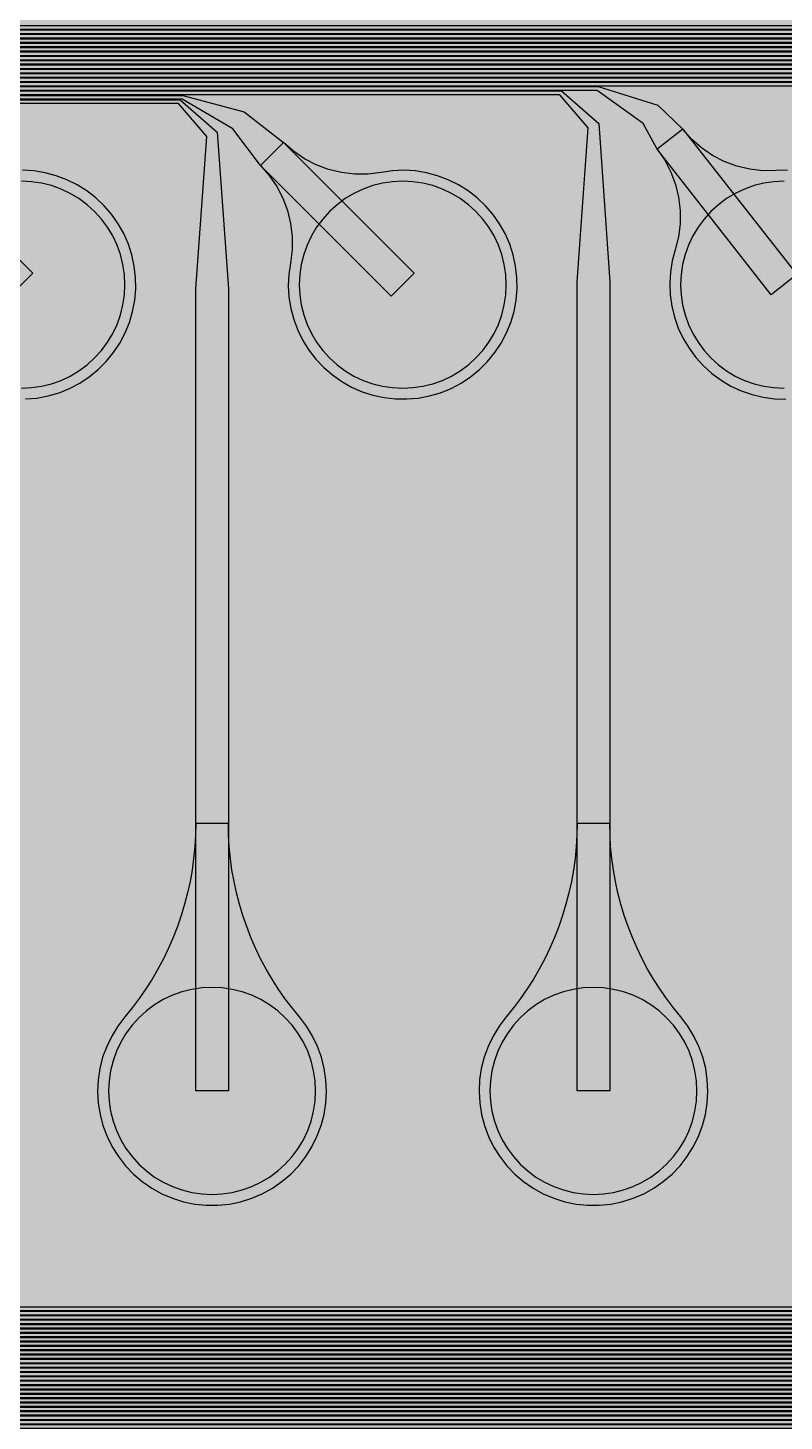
# Model space of a CAD drawing. Header units: metres. Extents: x -7231 to 10969, y -37556 to 1873.
# Drawn here: x -3313 to -2618, y -36084 to -34805 of the extents above; entities that cross this region are included whole.
import ezdxf

# ---------------------------------------------------------------- set-up
doc = ezdxf.new("R2010")
doc.units = ezdxf.units.M
for name, color, linetype in [('Metal1', 4, 'CONTINUOUS'), ('Metal2', 3, 'CONTINUOUS'), ('Polyimide', 7, 'CONTINUOUS'), ('Polyimide_Negative', 5, 'CONTINUOUS')]:
    doc.layers.add(name, color=color, linetype=linetype)

msp = doc.modelspace()

# ---------------------------------------------------------------- hatches: boundary and pattern name
at = {"layer": 'Polyimide'}
msp.add_hatch(color=7, dxfattribs=at).paths.add_polyline_path([(4065.7, -468), (4066.7, -502), (4068.5, -536), (4071.4, -570), (4075.5, -604), (4081, -638), (4088, -672), (4096.5, -706), (4106.6, -740), (4118.3, -774), (4131.6, -808), (4146.5, -842), (4162.9, -876), (4180.7, -910), (4199.8, -944), (4220.2, -978), (4241.7, -1012), (4264.2, -1046), (4287.5, -1080), (4311.5, -1114), (4336, -1148), (4360.9, -1182), (4385.9, -1216), (4410.9, -1250), (4435.7, -1284), (4460.2, -1318), (4484.2, -1352), (4507.5, -1385.9), (4530, -1419.9), (4551.5, -1453.9), (4571.9, -1487.9), (4591.1, -1521.9), (4608.9, -1555.9), (4625.3, -1589.9), (4640.1, -1623.9), (4653.4, -1657.9), (4665.1, -1691.9), (4675.2, -1725.9), (4683.7, -1759.9), (4690.7, -1793.9), (4696.2, -1827.9), (4700.3, -1861.9), (4703.2, -1895.9), (4705.1, -1929.9), (4706.1, -1963.9), (4706.4, -1997.9), (4706.5, -2031.9), (4706.5, -4793), (4710, -4838.4), (4720.2, -4882.7), (4737.1, -4925), (4760.1, -4964.2), (4788.9, -4999.5), (4822.6, -5030), (4860.5, -5055.1), (4901.8, -5074.2), (4901.8, -5074.2), (4970.7, -5105.2), (5034.7, -5145.3), (5092.8, -5193.5), (5143.8, -5249.2), (5186.9, -5311.2), (5221.2, -5378.4), (5246.2, -5449.7), (5261.4, -5523.7), (5266.5, -5599), (5261.4, -5674.3), (5246.2, -5748.3), (5221.2, -5819.6), (5186.9, -5886.8), (5143.8, -5948.8), (5092.8, -6004.5), (5034.7, -6052.7), (4970.7, -6092.8), (4901.8, -6123.8), (4860.5, -6142.9), (4822.6, -6168), (4788.9, -6198.5), (4760.1, -6233.8), (4737.1, -6273), (4720.2, -6315.3), (4710, -6359.6), (4706.5, -6405), (4706.5, -9221.5), (4710, -9266.9), (4720.2, -9311.2), (4737.1, -9353.5), (4760.1, -9392.7), (4788.9, -9428), (4822.6, -9458.5), (4860.5, -9483.6), (4901.8, -9502.7), (4970.7, -9533.7), (5034.7, -9573.8), (5092.8, -9622), (5143.8, -9677.7), (5186.9, -9739.7), (5221.2, -9806.9), (5246.2, -9878.2), (5261.4, -9952.2), (5266.5, -10027.5), (5261.4, -10102.8), (5246.2, -10176.8), (5221.2, -10248.1), (5186.9, -10315.3), (5143.8, -10377.3), (5092.8, -10433), (5034.7, -10481.2), (4970.7, -10521.3), (4901.8, -10552.3), (4860.5, -10571.4), (4822.6, -10596.5), (4788.9, -10627), (4760.1, -10662.3), (4737.1, -10701.5), (4720.2, -10743.8), (4710, -10788.1), (4706.5, -10833.5), (4706.5, -13650), (4710, -13695.4), (4720.2, -13739.7), (4737.1, -13782), (4760.1, -13821.2), (4788.9, -13856.5), (4822.6, -13887), (4860.5, -13912.1), (4901.8, -13931.2), (4970.7, -13962.2), (5034.7, -14002.2), (5092.8, -14050.5), (5143.8, -14106.2), (5186.9, -14168.2), (5221.2, -14235.4), (5246.2, -14306.7), (5261.4, -14380.7), (5266.5, -14456), (5261.4, -14531.3), (5246.2, -14605.3), (5221.2, -14676.5), (5186.9, -14743.8), (5143.8, -14805.8), (5092.8, -14861.5), (5034.7, -14909.7), (4970.7, -14949.8), (4901.8, -14980.8), (4860.5, -14999.9), (4822.6, -15025), (4788.9, -15055.5), (4760.1, -15090.8), (4737.1, -15130), (4720.2, -15172.3), (4710, -15216.6), (4706.5, -15262), (4706.5, -15456), (4720.9, -15750), (4764.1, -16041.3), (4835.7, -16326.8), (4934.9, -16604), (5060.7, -16870.2), (5212.1, -17122.7), (5387.5, -17359.2), (5585.2, -17577.3), (5803.3, -17775), (6039.8, -17950.4), (6292.3, -18101.8), (6558.4, -18227.6), (6835.6, -18326.8), (7121.2, -18398.3), (7412.4, -18441.5), (7706.5, -18456), (9969, -18456), (10047.4, -18459.8), (10125.1, -18471.4), (10201.2, -18490.4), (10275.2, -18516.9), (10346.1, -18550.5), (10413.5, -18590.8), (10476.5, -18637.6), (10534.7, -18690.3), (10587.4, -18748.5), (10634.2, -18811.5), (10674.5, -18878.9), (10708.1, -18949.8), (10734.6, -19023.8), (10753.6, -19099.9), (10765.2, -19177.6), (10769, -19256), (10769, -20895.8), (10730.2, -20951.4), (10694.6, -21009.1), (10662.2, -21068.6), (10633.2, -21129.9), (10607.6, -21192.7), (10585.5, -21256.7), (10566.9, -21322), (10552, -21388.1), (10540.8, -21455), (10533.4, -21522.3), (10529.6, -21590), (10529.6, -21657.8), (10533.4, -21725.5), (10540.8, -21792.9), (10552, -21859.7), (10566.9, -21925.9), (10585.5, -21991.1), (10607.6, -22055.2), (10633.2, -22117.9), (10662.2, -22179.2), (10694.6, -22238.7), (10730.2, -22296.4), (10769, -22352), (10769, -32454.2), (10728.7, -32510.5), (10691.7, -32568.9), (10658, -32629.3), (10627.8, -32691.6), (10601.2, -32755.4), (10578.2, -32820.7), (10558.9, -32887.1), (10543.4, -32954.5), (10531.8, -33022.7), (10524, -33091.4), (10520.1, -33160.5), (10520.1, -33229.7), (10524, -33298.8), (10531.8, -33367.5), (10543.4, -33435.7), (10558.9, -33503.1), (10578.2, -33569.5), (10601.2, -33634.8), (10627.8, -33698.6), (10658, -33760.8), (10691.7, -33821.3), (10728.7, -33879.7), (10769, -33936), (10769, -36556), (10765.2, -36634.4), (10753.6, -36712.1), (10734.6, -36788.2), (10708.1, -36862.1), (10674.5, -36933.1), (10634.2, -37000.5), (10587.4, -37063.5), (10534.7, -37121.7), (10476.5, -37174.4), (10413.5, -37221.2), (10346.1, -37261.5), (10275.2, -37295.1), (10201.2, -37321.6), (10125.1, -37340.6), (10047.4, -37352.1), (9969, -37356), (-6231, -37356), (-6309.4, -37352.1), (-6387.1, -37340.6), (-6463.2, -37321.6), (-6537.2, -37295.1), (-6608.1, -37261.5), (-6675.5, -37221.2), (-6738.5, -37174.4), (-6796.7, -37121.7), (-6849.4, -37063.5), (-6896.2, -37000.5), (-6936.5, -36933.1), (-6970.1, -36862.1), (-6996.6, -36788.2), (-7015.6, -36712.1), (-7027.2, -36634.4), (-7031, -36556), (-7031, -33936), (-6990.7, -33879.8), (-6953.7, -33821.3), (-6920, -33760.9), (-6889.8, -33698.6), (-6863.2, -33634.8), (-6840.2, -33569.5), (-6820.9, -33503.1), (-6805.4, -33435.7), (-6793.7, -33367.5), (-6785.9, -33298.8), (-6782, -33229.7), (-6782, -33160.5), (-6785.9, -33091.4), (-6793.7, -33022.7), (-6805.4, -32954.5), (-6820.9, -32887.1), (-6840.2, -32820.6), (-6863.2, -32755.4), (-6889.8, -32691.5), (-6920, -32629.3), (-6953.7, -32568.9), (-6990.7, -32510.4), (-7031, -32454.2), (-7031, -22364.8), (-6990.7, -22308.6), (-6953.7, -22250.1), (-6920, -22189.7), (-6889.8, -22127.5), (-6863.2, -22063.6), (-6840.2, -21998.4), (-6820.9, -21931.9), (-6805.4, -21864.5), (-6793.7, -21796.3), (-6785.9, -21727.6), (-6782, -21658.5), (-6782, -21589.3), (-6785.9, -21520.3), (-6793.7, -21451.5), (-6805.4, -21383.3), (-6820.9, -21315.9), (-6840.2, -21249.5), (-6863.2, -21184.2), (-6889.8, -21120.4), (-6920, -21058.1), (-6953.7, -20997.7), (-6990.7, -20939.3), (-7031, -20883), (-7031, -19256), (-7027.2, -19177.6), (-7015.6, -19099.9), (-6996.6, -19023.8), (-6970.1, -18949.8), (-6936.5, -18878.9), (-6896.2, -18811.5), (-6849.4, -18748.5), (-6796.7, -18690.3), (-6738.5, -18637.6), (-6675.5, -18590.8), (-6608.1, -18550.5), (-6537.2, -18516.9), (-6463.2, -18490.4), (-6387.1, -18471.4), (-6309.4, -18459.8), (-6231, -18456), (-3968.5, -18456), (-3674.4, -18441.5), (-3383.2, -18398.3), (-3097.6, -18326.8), (-2820.4, -18227.6), (-2554.3, -18101.8), (-2301.8, -17950.4), (-2065.3, -17775), (-1847.2, -17577.3), (-1649.5, -17359.2), (-1474.1, -17122.7), (-1322.7, -16870.2), (-1196.9, -16604), (-1097.7, -16326.8), (-1026.1, -16041.3), (-982.9, -15750), (-968.5, -15456), (-968.5, -15262), (-972, -15216.6), (-982.2, -15172.3), (-999.1, -15130), (-1022.1, -15090.8), (-1050.9, -15055.5), (-1084.6, -15025), (-1122.5, -14999.9), (-1163.8, -14980.8), (-1232.7, -14949.8), (-1296.7, -14909.7), (-1354.8, -14861.5), (-1405.8, -14805.8), (-1448.9, -14743.8), (-1483.2, -14676.5), (-1508.2, -14605.3), (-1523.4, -14531.3), (-1528.5, -14456), (-1523.4, -14380.7), (-1508.2, -14306.7), (-1483.2, -14235.4), (-1448.9, -14168.2), (-1405.8, -14106.2), (-1354.8, -14050.5), (-1296.7, -14002.2), (-1232.7, -13962.2), (-1163.8, -13931.2), (-1122.5, -13912.1), (-1084.6, -13887), (-1050.9, -13856.5), (-1022.1, -13821.2), (-999.1, -13782), (-982.2, -13739.7), (-972, -13695.4), (-968.5, -13650), (-968.5, -12309.6), (-972, -12264.3), (-982.2, -12219.9), (-999.1, -12177.7), (-1022.1, -12138.5), (-1050.9, -12103.2), (-1084.6, -12072.6), (-1122.5, -12047.5), (-1163.8, -12028.5), (-1232.7, -11997.4), (-1296.7, -11957.4), (-1354.8, -11909.1), (-1405.8, -11853.5), (-1448.9, -11791.5), (-1483.2, -11724.2), (-1508.2, -11653), (-1523.4, -11579), (-1528.5, -11503.7), (-1523.4, -11428.3), (-1508.2, -11354.4), (-1483.2, -11283.1), (-1448.9, -11215.9), (-1405.8, -11153.8), (-1354.8, -11098.2), (-1296.7, -11049.9), (-1232.7, -11009.9), (-1163.8, -10978.8), (-1122.5, -10959.8), (-1084.6, -10934.7), (-1050.9, -10904.1), (-1022.1, -10868.9), (-999.1, -10829.6), (-982.2, -10787.4), (-972, -10743), (-968.5, -10697.7), (-968.5, -9357.3), (-972, -9311.9), (-982.2, -9267.6), (-999.1, -9225.4), (-1022.1, -9186.1), (-1050.9, -9150.8), (-1084.6, -9120.3), (-1122.5, -9095.2), (-1163.8, -9076.2), (-1163.8, -9076.2), (-1232.7, -9045.1), (-1296.7, -9005.1), (-1354.8, -8956.8), (-1405.8, -8901.1), (-1448.9, -8839.1), (-1483.2, -8771.9), (-1508.2, -8700.6), (-1523.4, -8626.7), (-1528.5, -8551.3), (-1523.4, -8476), (-1508.2, -8402), (-1483.2, -8330.8), (-1448.9, -8263.5), (-1405.8, -8201.5), (-1354.8, -8145.9), (-1296.7, -8097.6), (-1232.7, -8057.6), (-1163.8, -8026.5), (-1163.8, -8026.5), (-1122.5, -8007.4), (-1084.6, -7982.4), (-1050.9, -7951.8), (-1022.1, -7916.5), (-999.1, -7877.3), (-982.2, -7835), (-972, -7790.7), (-968.5, -7745.4), (-968.5, -6405), (-972, -6359.6), (-982.2, -6315.3), (-999.1, -6273), (-1022.1, -6233.8), (-1050.9, -6198.5), (-1084.6, -6168), (-1122.5, -6142.9), (-1163.8, -6123.8), (-1163.8, -6123.8), (-1232.7, -6092.8), (-1296.7, -6052.7), (-1354.8, -6004.5), (-1405.8, -5948.8), (-1448.9, -5886.8), (-1483.2, -5819.6), (-1508.2, -5748.3), (-1523.4, -5674.3), (-1528.5, -5599), (-1523.4, -5523.7), (-1508.2, -5449.7), (-1483.2, -5378.4), (-1448.9, -5311.2), (-1405.8, -5249.2), (-1354.8, -5193.5), (-1296.7, -5145.3), (-1232.7, -5105.2), (-1163.8, -5074.2), (-1163.8, -5074.2), (-1122.5, -5055.1), (-1084.6, -5030), (-1050.9, -4999.5), (-1022.1, -4964.2), (-999.1, -4925), (-982.2, -4882.7), (-972, -4838.4), (-968.5, -4793), (-968.5, -2031.9), (-968.4, -1997.9), (-968.1, -1963.9), (-967.1, -1929.9), (-965.2, -1895.9), (-962.2, -1861.9), (-958, -1827.9), (-952.4, -1793.9), (-945.3, -1759.9), (-936.6, -1725.9), (-926.4, -1691.9), (-914.4, -1657.9), (-900.9, -1623.9), (-885.7, -1589.9), (-869.1, -1555.9), (-850.9, -1521.9), (-831.4, -1487.9), (-810.6, -1453.9), (-788.7, -1419.9), (-765.8, -1385.9), (-742.1, -1352), (-717.6, -1318), (-692.7, -1284), (-667.4, -1250), (-641.9, -1216), (-616.4, -1182), (-591.1, -1148), (-566.1, -1114), (-541.7, -1080), (-517.9, -1046), (-495, -1012), (-473.1, -978), (-452.4, -944), (-432.8, -910), (-414.7, -876), (-398, -842), (-382.9, -808), (-369.3, -774), (-357.4, -740), (-347.1, -706), (-338.4, -672), (-331.3, -638), (-325.7, -604), (-321.5, -570), (-318.6, -536), (-316.7, -502), (-315.7, -468), (-315.3, -434), (-315.2, -400), (-315.2, 401), (-315.2, 451), (-315.2, 1644), (-270.2, 1644), (-270, 1637.1), (-269.4, 1630.3), (-268.2, 1623.5), (-266.7, 1616.8), (-264.7, 1610.2), (-262.3, 1603.8), (-259.4, 1597.6), (-256.2, 1591.5), (-252.6, 1585.7), (-248.6, 1580.1), (-244.2, 1574.8), (-239.5, 1569.8), (-234.5, 1565.1), (-229.2, 1560.7), (-223.6, 1556.7), (-217.8, 1553.1), (-211.7, 1549.8), (-205.4, 1547), (-199, 1544.6), (-192.4, 1542.6), (-185.7, 1541), (-179, 1539.9), (-172.1, 1539.2), (-165.2, 1539), (-158.4, 1539.2), (-151.5, 1539.9), (-144.8, 1541), (-138.1, 1542.6), (-131.5, 1544.6), (-125.1, 1547), (-118.8, 1549.8), (-112.8, 1553.1), (-106.9, 1556.7), (-101.3, 1560.7), (-96, 1565.1), (-91, 1569.8), (-86.3, 1574.8), (-81.9, 1580.1), (-77.9, 1585.7), (-74.3, 1591.5), (-71.1, 1597.6), (-68.2, 1603.8), (-65.8, 1610.2), (-63.8, 1616.8), (-62.3, 1623.5), (-61.1, 1630.3), (-60.5, 1637.1), (-60.2, 1644), (1853, 1644), (1853, 1573), (3815.2, 1573), (3815.5, 1579.5), (3816.1, 1586.1), (3817.2, 1592.5), (3818.7, 1598.9), (3820.6, 1605.1), (3822.9, 1611.3), (3825.6, 1617.2), (3828.6, 1623), (3832.1, 1628.6), (3835.9, 1633.9), (3840.1, 1638.9), (3844.5, 1643.7), (3849.3, 1648.2), (3854.4, 1652.3), (3859.7, 1656.1), (3865.2, 1659.6), (3871, 1662.7), (3877, 1665.4), (3883.1, 1667.7), (3889.4, 1669.6), (3895.7, 1671.1), (3902.2, 1672.1), (3908.7, 1672.8), (3915.2, 1673), (3921.8, 1672.8), (3928.3, 1672.1), (3934.8, 1671.1), (3941.1, 1669.6), (3947.4, 1667.7), (3953.5, 1665.4), (3959.5, 1662.7), (3965.2, 1659.6), (3970.8, 1656.1), (3976.1, 1652.3), (3981.2, 1648.2), (3986, 1643.7), (3990.4, 1638.9), (3994.6, 1633.9), (3998.4, 1628.6), (4001.9, 1623), (4004.9, 1617.2), (4007.6, 1611.3), (4009.9, 1605.1), (4011.8, 1598.9), (4013.3, 1592.5), (4014.4, 1586.1), (4015, 1579.5), (4015.2, 1573), (4065.2, 1573), (4065.2, 451), (4065.2, 401), (4065.2, -400), (4065.3, -434), (4065.7, -468)])

# ---------------------------------------------------------------- linework, layer by layer
at = {"layer": 'Metal1'}
for points in [[(1728.7, -19211.9), (1728.7, -36063.7), (1697.7, -36094.7), (-5826.2, -36094.7), (-5857.2, -36063.7), (-5857.2, -34838.3), (-5826.2, -34807.2), (-372.8, -34807.2), (-338.9, -34837.1), (-328.5, -34993.5), (-328.5, -35781), (-358.5, -35781), (-358.5, -34993.5), (-348.1, -34840.9), (-374.2, -34810.8), (-5824.8, -34810.8), (-5853.7, -34839.7), (-5853.7, -36062.3), (-5824.8, -36091.2), (1696.3, -36091.2), (1725.2, -36062.3), (1725.2, -19211.9)], [(1720.7, -19211.9), (1720.7, -36055.7), (1689.7, -36086.7), (-5818.2, -36086.7), (-5849.2, -36055.7), (-5849.2, -34846.3), (-5818.2, -34815.2), (-722.8, -34815.2), (-688.9, -34845.1), (-678.5, -34999.9), (-678.5, -35781), (-708.5, -35781), (-708.5, -34999.9), (-698.1, -34848.9), (-724.2, -34818.8), (-5816.8, -34818.8), (-5845.7, -34847.7), (-5845.7, -36054.3), (-5816.8, -36083.2), (1688.3, -36083.2), (1717.2, -36054.3), (1717.2, -19211.9)], [(1712.7, -19211.9), (1712.7, -36047.7), (1681.7, -36078.7), (-5810.2, -36078.7), (-5841.2, -36047.7), (-5841.2, -34854.3), (-5810.2, -34823.2), (-1072.8, -34823.2), (-1038.8, -34853.1), (-1028.5, -35006.3), (-1028.5, -35781), (-1058.5, -35781), (-1058.5, -35006.3), (-1048.2, -34856.9), (-1074.2, -34826.8), (-5808.8, -34826.8), (-5837.7, -34855.7), (-5837.7, -36046.3), (-5808.8, -36075.2), (1680.3, -36075.2), (1709.2, -36046.3), (1709.2, -19211.9)], [(1704.7, -19211.9), (1704.7, -36039.7), (1673.7, -36070.7), (-5802.2, -36070.7), (-5833.2, -36039.7), (-5833.2, -34862.3), (-5802.2, -34831.2), (-1422.8, -34831.2), (-1388.8, -34861.1), (-1378.5, -35012.7), (-1378.5, -35781), (-1408.5, -35781), (-1408.5, -35012.7), (-1398.2, -34864.9), (-1424.2, -34834.8), (-5800.8, -34834.8), (-5829.7, -34863.7), (-5829.7, -36038.3), (-5800.8, -36067.2), (1672.3, -36067.2), (1701.2, -36038.3), (1701.2, -19211.9)], [(1696.7, -19211.9), (1696.7, -36031.7), (1665.7, -36062.7), (-5794.2, -36062.7), (-5825.2, -36031.7), (-5825.2, -34870.3), (-5794.2, -34839.2), (-1772.8, -34839.2), (-1738.8, -34869.1), (-1728.5, -35019.1), (-1728.5, -35781), (-1758.5, -35781), (-1758.5, -35019.1), (-1748.2, -34872.9), (-1774.2, -34842.8), (-5792.8, -34842.8), (-5821.7, -34871.7), (-5821.7, -36030.3), (-5792.8, -36059.2), (1664.3, -36059.2), (1693.2, -36030.3), (1693.2, -19211.9)], [(1688.7, -19211.9), (1688.7, -36023.7), (1657.7, -36054.7), (-5786.2, -36054.7), (-5817.2, -36023.7), (-5817.2, -34878.3), (-5786.2, -34847.2), (-2122.8, -34847.2), (-2088.8, -34877), (-2078.5, -35025.5), (-2078.5, -35781), (-2108.5, -35781), (-2108.5, -35025.5), (-2098.2, -34881), (-2124.2, -34850.8), (-5784.8, -34850.8), (-5813.7, -34879.7), (-5813.7, -36022.3), (-5784.8, -36051.2), (1656.3, -36051.2), (1685.2, -36022.3), (1685.2, -19211.9)], [(1680.7, -19211.9), (1680.7, -36015.7), (1649.7, -36046.7), (-5778.2, -36046.7), (-5809.2, -36015.7), (-5809.2, -34886.3), (-5778.2, -34855.2), (-2472.8, -34855.2), (-2438.7, -34885), (-2428.5, -35031.9), (-2428.5, -35781), (-2458.5, -35781), (-2458.5, -35031.9), (-2448.3, -34889), (-2474.2, -34858.8), (-5776.8, -34858.8), (-5805.7, -34887.7), (-5805.7, -36014.3), (-5776.8, -36043.2), (1648.3, -36043.2), (1677.2, -36014.3), (1677.2, -19211.9)], [(1672.7, -19211.9), (1672.7, -36007.7), (1641.7, -36038.7), (-5770.2, -36038.7), (-5801.2, -36007.7), (-5801.2, -34894.3), (-5770.2, -34863.2), (-2822.8, -34863.2), (-2788.7, -34893), (-2778.5, -35038.3), (-2778.5, -35781), (-2808.5, -35781), (-2808.5, -35038.3), (-2798.3, -34897), (-2824.2, -34866.8), (-5768.8, -34866.8), (-5797.7, -34895.7), (-5797.7, -36006.3), (-5768.8, -36035.2), (1640.3, -36035.2), (1669.2, -36006.3), (1669.2, -19211.9)], [(1664.7, -19211.9), (1664.7, -35999.7), (1633.7, -36030.7), (-5762.2, -36030.7), (-5793.2, -35999.7), (-5793.2, -34902.3), (-5762.2, -34871.2), (-3172.8, -34871.2), (-3138.7, -34901), (-3128.5, -35044.7), (-3128.5, -35781), (-3158.5, -35781), (-3158.5, -35044.7), (-3148.3, -34905), (-3174.2, -34874.8), (-5760.8, -34874.8), (-5789.7, -34903.7), (-5789.7, -35998.3), (-5760.8, -36027.2), (1632.3, -36027.2), (1661.2, -35998.3), (1661.2, -19211.9)], [(1656.7, -19211.9), (1656.7, -35991.7), (1625.7, -36022.7), (-5754.2, -36022.7), (-5785.2, -35991.7), (-5785.2, -34910.3), (-5754.2, -34879.2), (-3522.8, -34879.2), (-3488.7, -34909), (-3478.5, -35051.1), (-3478.5, -35781), (-3508.5, -35781), (-3508.5, -35051.1), (-3498.3, -34913), (-3524.2, -34882.8), (-5752.8, -34882.8), (-5781.7, -34911.7), (-5781.7, -35990.3), (-5752.8, -36019.2), (1624.3, -36019.2), (1653.2, -35990.3), (1653.2, -19211.9)], [(1648.7, -19211.9), (1648.7, -35983.7), (1617.7, -36014.7), (-5746.2, -36014.7), (-5777.2, -35983.7), (-5777.2, -34918.3), (-5746.2, -34887.2), (-3872.8, -34887.2), (-3838.6, -34917), (-3828.5, -35057.5), (-3828.5, -35781), (-3858.5, -35781), (-3858.5, -35057.5), (-3848.4, -34921), (-3874.2, -34890.8), (-5744.8, -34890.8), (-5773.7, -34919.7), (-5773.7, -35982.3), (-5744.8, -36011.2), (1616.3, -36011.2), (1645.2, -35982.3), (1645.2, -19211.9)], [(1640.7, -19211.9), (1640.7, -35975.7), (1609.7, -36006.7), (-5738.2, -36006.7), (-5769.2, -35975.7), (-5769.2, -34926.3), (-5738.2, -34895.2), (-4222.8, -34895.2), (-4188.6, -34925), (-4178.5, -35063.9), (-4178.5, -35781), (-4208.5, -35781), (-4208.5, -35063.9), (-4198.4, -34929), (-4224.2, -34898.8), (-5736.8, -34898.8), (-5765.7, -34927.7), (-5765.7, -35974.3), (-5736.8, -36003.2), (1608.3, -36003.2), (1637.2, -35974.3), (1637.2, -19211.9)], [(1632.7, -19211.9), (1632.7, -35967.7), (1601.7, -35998.7), (-5730.2, -35998.7), (-5761.2, -35967.7), (-5761.2, -34934.3), (-5730.2, -34903.2), (-4572.8, -34903.2), (-4538.6, -34933), (-4528.5, -35070.3), (-4528.5, -35781), (-4558.5, -35781), (-4558.5, -35070.3), (-4548.4, -34937), (-4574.2, -34906.8), (-5728.8, -34906.8), (-5757.7, -34935.7), (-5757.7, -35966.3), (-5728.8, -35995.2), (1600.3, -35995.2), (1629.2, -35966.3), (1629.2, -19211.9)], [(1624.7, -19211.9), (1624.7, -35959.7), (1593.7, -35990.7), (-5722.2, -35990.7), (-5753.2, -35959.7), (-5753.2, -34942.3), (-5722.2, -34911.2), (-4922.8, -34911.2), (-4888.6, -34941), (-4878.5, -35076.7), (-4878.5, -35781), (-4908.5, -35781), (-4908.5, -35076.7), (-4898.4, -34945), (-4924.2, -34914.8), (-5720.8, -34914.8), (-5749.7, -34943.7), (-5749.7, -35958.3), (-5720.8, -35987.2), (1592.3, -35987.2), (1621.2, -35958.3), (1621.2, -19211.9)], [(1616.7, -19211.9), (1616.7, -35951.7), (1585.7, -35982.7), (-5714.2, -35982.7), (-5745.2, -35951.7), (-5745.2, -34950.3), (-5714.2, -34919.2), (-5272.8, -34919.2), (-5238.5, -34948.9), (-5228.5, -35083.1), (-5228.5, -35781), (-5258.5, -35781), (-5258.5, -35083.1), (-5248.5, -34953.1), (-5274.2, -34922.8), (-5712.8, -34922.8), (-5741.7, -34951.7), (-5741.7, -35950.3), (-5712.8, -35979.2), (1584.3, -35979.2), (1613.2, -35950.3), (1613.2, -19211.9)]]:
    msp.add_lwpolyline(points, dxfattribs=at)
for points in [[(-3158.5, -35535.4), (-3158.7, -35546.2), (-3159.3, -35556.9), (-3160.4, -35567.6), (-3161.8, -35578.2), (-3163.7, -35588.8), (-3166, -35599.3), (-3168.7, -35609.6), (-3171.8, -35619.9), (-3175.3, -35630.1), (-3179.2, -35640.1), (-3183.5, -35649.9), (-3188.1, -35659.6), (-3193.2, -35669.1), (-3198.6, -35678.4), (-3204.3, -35687.4), (-3210.4, -35696.2), (-3216.9, -35704.8), (-3223.6, -35713.1), (-3230.1, -35721.6), (-3235.6, -35730.6), (-3240.2, -35740.2), (-3243.9, -35750.1), (-3246.5, -35760.4), (-3248, -35770.9), (-3248.5, -35781.5), (-3247.9, -35792.1), (-3246.3, -35802.6), (-3243.6, -35812.8), (-3239.8, -35822.7), (-3235.1, -35832.2), (-3229.5, -35841.2), (-3223, -35849.6), (-3215.7, -35857.3), (-3207.6, -35864.2), (-3198.9, -35870.2), (-3189.6, -35875.3), (-3179.9, -35879.5), (-3169.7, -35882.7), (-3159.4, -35884.8), (-3148.8, -35885.9), (-3138.2, -35885.9), (-3127.6, -35884.8), (-3117.3, -35882.7), (-3107.1, -35879.5), (-3097.4, -35875.3), (-3088.1, -35870.2), (-3079.4, -35864.2), (-3071.3, -35857.3), (-3064, -35849.6), (-3057.5, -35841.2), (-3051.9, -35832.2), (-3047.2, -35822.7), (-3043.4, -35812.8), (-3040.7, -35802.6), (-3039.1, -35792.1), (-3038.5, -35781.5), (-3039, -35770.9), (-3040.5, -35760.4), (-3043.1, -35750.1), (-3046.8, -35740.2), (-3051.4, -35730.6), (-3056.9, -35721.6), (-3063.4, -35713.1), (-3070.1, -35704.8), (-3076.6, -35696.2), (-3082.7, -35687.4), (-3088.4, -35678.4), (-3093.8, -35669.1), (-3098.9, -35659.6), (-3103.5, -35649.9), (-3107.8, -35640.1), (-3111.7, -35630.1), (-3115.2, -35619.9), (-3118.3, -35609.6), (-3121, -35599.3), (-3123.3, -35588.8), (-3125.2, -35578.2), (-3126.6, -35567.6), (-3127.7, -35556.9), (-3128.3, -35546.2), (-3128.5, -35535.4), (-3158.5, -35535.4)], [(-2808.5, -35535.4), (-2808.7, -35546.2), (-2809.3, -35556.9), (-2810.4, -35567.6), (-2811.8, -35578.2), (-2813.7, -35588.8), (-2816, -35599.3), (-2818.7, -35609.6), (-2821.8, -35619.9), (-2825.3, -35630.1), (-2829.2, -35640.1), (-2833.5, -35649.9), (-2838.1, -35659.6), (-2843.2, -35669.1), (-2848.6, -35678.4), (-2854.3, -35687.4), (-2860.4, -35696.2), (-2866.9, -35704.8), (-2873.6, -35713.1), (-2880.1, -35721.6), (-2885.6, -35730.6), (-2890.2, -35740.2), (-2893.9, -35750.1), (-2896.5, -35760.4), (-2898, -35770.9), (-2898.5, -35781.5), (-2897.9, -35792.1), (-2896.3, -35802.6), (-2893.6, -35812.8), (-2889.8, -35822.7), (-2885.1, -35832.2), (-2879.5, -35841.2), (-2873, -35849.6), (-2865.7, -35857.3), (-2857.6, -35864.2), (-2848.9, -35870.2), (-2839.6, -35875.3), (-2829.9, -35879.5), (-2819.7, -35882.7), (-2809.4, -35884.8), (-2798.8, -35885.9), (-2788.2, -35885.9), (-2777.6, -35884.8), (-2767.3, -35882.7), (-2757.1, -35879.5), (-2747.4, -35875.3), (-2738.1, -35870.2), (-2729.4, -35864.2), (-2721.3, -35857.3), (-2714, -35849.6), (-2707.5, -35841.2), (-2701.9, -35832.2), (-2697.2, -35822.7), (-2693.4, -35812.8), (-2690.7, -35802.6), (-2689.1, -35792.1), (-2688.5, -35781.5), (-2689, -35770.9), (-2690.5, -35760.4), (-2693.1, -35750.1), (-2696.8, -35740.2), (-2701.4, -35730.6), (-2706.9, -35721.6), (-2713.4, -35713.1), (-2720.1, -35704.8), (-2726.6, -35696.2), (-2732.7, -35687.4), (-2738.4, -35678.4), (-2743.8, -35669.1), (-2748.9, -35659.6), (-2753.5, -35649.9), (-2757.8, -35640.1), (-2761.7, -35630.1), (-2765.2, -35619.9), (-2768.3, -35609.6), (-2771, -35599.3), (-2773.3, -35588.8), (-2775.2, -35578.2), (-2776.6, -35567.6), (-2777.7, -35556.9), (-2778.3, -35546.2), (-2778.5, -35535.4), (-2808.5, -35535.4)]]:
    msp.add_lwpolyline(points, close=True, dxfattribs=at)
at = {"layer": 'Metal2'}
for points in [[(1732.7, -19211.9), (1732.7, -36067.7), (1701.7, -36098.7), (-5830.2, -36098.7), (-5861.2, -36067.7), (-5861.2, -34834.3), (-5830.2, -34803.2), (-339.3, -34803.2), (-289.1, -34825.4), (-242.8, -34887.7), (-155.6, -35033.3), (-181.4, -35048.7), (-268.5, -34903.1), (-299.5, -34836.1), (-340.2, -34806.8), (-5828.8, -34806.8), (-5857.7, -34835.7), (-5857.7, -36066.3), (-5828.8, -36095.2), (1700.3, -36095.2), (1729.2, -36066.3), (1729.2, -19211.9)], [(1724.7, -19211.9), (1724.7, -36059.7), (1693.7, -36090.7), (-5822.2, -36090.7), (-5853.2, -36059.7), (-5853.2, -34842.3), (-5822.2, -34811.2), (-689.3, -34811.2), (-638.6, -34832.9), (-595.1, -34888.8), (-505.7, -35033.1), (-531.3, -35048.9), (-620.6, -34904.6), (-649.3, -34844.1), (-690.2, -34814.8), (-5820.8, -34814.8), (-5849.7, -34843.7), (-5849.7, -36058.3), (-5820.8, -36087.2), (1692.3, -36087.2), (1721.2, -36058.3), (1721.2, -19211.9)], [(1716.7, -19211.9), (1716.7, -36051.7), (1685.7, -36082.7), (-5814.2, -36082.7), (-5845.2, -36051.7), (-5845.2, -34850.3), (-5814.2, -34819.2), (-1039.3, -34819.2), (-988, -34840.3), (-947.5, -34890.1), (-855.9, -35032.9), (-881.1, -35049.1), (-972.8, -34906.3), (-999, -34852.2), (-1040.2, -34822.8), (-5812.8, -34822.8), (-5841.7, -34851.7), (-5841.7, -36050.3), (-5812.8, -36079.2), (1684.3, -36079.2), (1713.2, -36050.3), (1713.2, -19211.9)], [(1708.7, -19211.9), (1708.7, -36043.7), (1677.7, -36074.7), (-5806.2, -36074.7), (-5837.2, -36043.7), (-5837.2, -34858.3), (-5806.2, -34827.2), (-1389.3, -34827.2), (-1337.4, -34847.7), (-1300.1, -34891.4), (-1206, -35032.7), (-1231, -35049.3), (-1325.1, -34908.1), (-1348.8, -34860.3), (-1390.2, -34830.8), (-5804.8, -34830.8), (-5833.7, -34859.7), (-5833.7, -36042.3), (-5804.8, -36071.2), (1676.3, -36071.2), (1705.2, -36042.3), (1705.2, -19211.9)], [(1700.7, -19211.9), (1700.7, -36035.7), (1669.7, -36066.7), (-5798.2, -36066.7), (-5829.2, -36035.7), (-5829.2, -34866.3), (-5798.2, -34835.2), (-1739.3, -34835.2), (-1686.7, -34855), (-1652.8, -34892.9), (-1556.2, -35032.5), (-1580.8, -35049.5), (-1677.4, -34910), (-1698.6, -34868.4), (-1740.1, -34838.7), (-5796.8, -34838.7), (-5825.7, -34867.7), (-5825.7, -36034.3), (-5796.8, -36063.2), (1668.3, -36063.2), (1697.2, -36034.3), (1697.2, -19211.9)], [(1692.7, -19211.9), (1692.7, -36027.7), (1661.7, -36058.7), (-5790.2, -36058.7), (-5821.2, -36027.7), (-5821.2, -34874.3), (-5790.2, -34843.2), (-2089.3, -34843.2), (-2036, -34862.2), (-2005.5, -34894.5), (-1906.3, -35032.2), (-1930.7, -35049.8), (-2029.9, -34912.1), (-2048.3, -34876.5), (-2090.1, -34846.8), (-5788.8, -34846.8), (-5817.7, -34875.7), (-5817.7, -36026.3), (-5788.8, -36055.2), (1660.3, -36055.2), (1689.2, -36026.3), (1689.2, -19211.9)], [(1684.7, -19211.9), (1684.7, -36019.7), (1653.7, -36050.7), (-5782.2, -36050.7), (-5813.2, -36019.7), (-5813.2, -34882.3), (-5782.2, -34851.2), (-2439.3, -34851.2), (-2385.3, -34869.3), (-2358.4, -34896.3), (-2256.5, -35032), (-2280.5, -35050), (-2382.4, -34914.3), (-2398.1, -34884.7), (-2440.1, -34854.8), (-5780.8, -34854.8), (-5809.7, -34883.7), (-5809.7, -36018.3), (-5780.8, -36047.2), (1652.3, -36047.2), (1681.2, -36018.3), (1681.2, -19211.9)], [(1676.7, -19211.9), (1676.7, -36011.7), (1645.7, -36042.7), (-5774.2, -36042.7), (-5805.2, -36011.7), (-5805.2, -34890.3), (-5774.2, -34859.2), (-2789.3, -34859.2), (-2734.5, -34876.3), (-2711.4, -34898.2), (-2606.7, -35031.7), (-2630.3, -35050.3), (-2735.1, -34916.7), (-2747.9, -34892.9), (-2790.1, -34862.8), (-5772.8, -34862.8), (-5801.7, -34891.7), (-5801.7, -36010.3), (-5772.8, -36039.2), (1644.3, -36039.2), (1673.2, -36010.3), (1673.2, -19211.9)], [(1668.7, -19211.9), (1668.7, -36003.7), (1637.7, -36034.7), (-5766.2, -36034.7), (-5797.2, -36003.7), (-5797.2, -34898.3), (-5766.2, -34867.2), (-3170.2, -34867.2), (-3114.1, -34882.4), (-3077.9, -34910.4), (-2957.9, -35030.4), (-2979.1, -35051.6), (-3099.1, -34931.6), (-3124.5, -34898), (-3170.8, -34870.8), (-5764.8, -34870.8), (-5793.7, -34899.7), (-5793.7, -36002.3), (-5764.8, -36031.2), (1636.3, -36031.2), (1665.2, -36002.3), (1665.2, -19211.9)], [(1660.7, -19211.9), (1660.7, -35995.7), (1629.7, -36026.7), (-5758.2, -36026.7), (-5789.2, -35995.7), (-5789.2, -34906.3), (-5758.2, -34875.2), (-3512.2, -34875.2), (-3455.5, -34889.6), (-3427.9, -34910.4), (-3307.9, -35030.4), (-3329.1, -35051.6), (-3449.1, -34931.6), (-3467, -34906.8), (-3512.8, -34878.8), (-5756.8, -34878.8), (-5785.7, -34907.7), (-5785.7, -35994.3), (-5756.8, -36023.2), (1628.3, -36023.2), (1657.2, -35994.3), (1657.2, -19211.9)], [(1652.7, -19211.9), (1652.7, -35987.7), (1621.7, -36018.7), (-5750.2, -36018.7), (-5781.2, -35987.7), (-5781.2, -34914.3), (-5750.2, -34883.2), (-3854.2, -34883.2), (-3796.8, -34896.6), (-3777.9, -34910.4), (-3657.9, -35030.4), (-3679.1, -35051.6), (-3799.1, -34931.6), (-3809.7, -34915.9), (-3854.8, -34886.8), (-5748.8, -34886.8), (-5777.7, -34915.7), (-5777.7, -35986.3), (-5748.8, -36015.2), (1620.3, -36015.2), (1649.2, -35986.3), (1649.2, -19211.9)], [(1644.7, -19211.9), (1644.7, -35979.7), (1613.7, -36010.7), (-5742.2, -36010.7), (-5773.2, -35979.7), (-5773.2, -34922.3), (-5742.2, -34891.2), (-4196.2, -34891.2), (-4137.9, -34903.2), (-4127.9, -34910.4), (-4007.9, -35030.4), (-4029.1, -35051.6), (-4149.1, -34931.6), (-4152.7, -34925.3), (-4196.8, -34894.8), (-5740.8, -34894.8), (-5769.7, -34923.7), (-5769.7, -35978.3), (-5740.8, -36007.2), (1612.3, -36007.2), (1641.2, -35978.3), (1641.2, -19211.9)], [(1636.7, -19211.9), (1636.7, -35971.7), (1605.7, -36002.7), (-5734.2, -36002.7), (-5765.2, -35971.7), (-5765.2, -34930.3), (-5734.2, -34899.2), (-4538.2, -34899.2), (-4478.8, -34909.5), (-4357.9, -35030.4), (-4379.1, -35051.6), (-4495.8, -34934.9), (-4538.8, -34902.7), (-5732.8, -34902.7), (-5761.7, -34931.7), (-5761.7, -35970.3), (-5732.8, -35999.2), (1604.3, -35999.2), (1633.2, -35970.3), (1633.2, -19211.9)], [(1628.7, -19211.9), (1628.7, -35963.7), (1597.7, -35994.7), (-5726.2, -35994.7), (-5757.2, -35963.7), (-5757.2, -34938.3), (-5726.2, -34907.2), (-4880.2, -34907.2), (-4820.8, -34917.5), (-4707.9, -35030.4), (-4729.1, -35051.6), (-4837.8, -34942.9), (-4880.8, -34910.8), (-5724.8, -34910.8), (-5753.7, -34939.7), (-5753.7, -35962.3), (-5724.8, -35991.2), (1596.3, -35991.2), (1625.2, -35962.3), (1625.2, -19211.9)], [(1620.7, -19211.9), (1620.7, -35955.7), (1589.7, -35986.7), (-5718.2, -35986.7), (-5749.2, -35955.7), (-5749.2, -34946.3), (-5718.2, -34915.2), (-5222.2, -34915.2), (-5162.8, -34925.5), (-5057.9, -35030.4), (-5079.1, -35051.6), (-5179.8, -34950.9), (-5222.8, -34918.8), (-5716.8, -34918.8), (-5745.7, -34947.7), (-5745.7, -35954.3), (-5716.8, -35983.2), (1588.3, -35983.2), (1617.2, -35954.3), (1617.2, -19211.9)], [(-2615.3, -34936), (-2625.8, -34936.3), (-2638, -34936.4), (-2650.1, -34935), (-2661.9, -34932.1), (-2673.4, -34927.9), (-2684.2, -34922.3), (-2694.2, -34915.4), (-2703.4, -34907.3), (-2711.4, -34898.2), (-2735.1, -34916.7), (-2735.1, -34916.7), (-2728.1, -34926.8), (-2722.5, -34937.6), (-2718.2, -34949), (-2715.3, -34960.8), (-2713.9, -34972.9), (-2713.9, -34985.1), (-2715.5, -34997.2), (-2718.5, -35009), (-2721.2, -35019.1), (-2722.9, -35029.4), (-2723.5, -35039.9), (-2723.1, -35050.4), (-2721.6, -35060.7), (-2719.1, -35070.9), (-2715.7, -35080.8), (-2711.2, -35090.3), (-2705.8, -35099.3), (-2699.6, -35107.7), (-2692.5, -35115.5), (-2684.7, -35122.5), (-2676.3, -35128.7), (-2667.3, -35134), (-2657.8, -35138.4), (-2647.8, -35141.8), (-2637.7, -35144.2), (-2627.3, -35145.6), (-2616.8, -35146)], [(-3314.7, -35145.9), (-3304.2, -35145), (-3293.9, -35143.1), (-3283.9, -35140.1), (-3274.2, -35136.2), (-3264.9, -35131.3), (-3256.2, -35125.5), (-3248.1, -35118.9), (-3240.6, -35111.4), (-3234, -35103.3), (-3228.2, -35094.6), (-3223.3, -35085.3), (-3219.4, -35075.6), (-3216.4, -35065.6), (-3214.5, -35055.3), (-3213.6, -35044.8), (-3213.7, -35034.4), (-3214.9, -35023.9), (-3217.1, -35013.7), (-3220.3, -35003.7), (-3224.5, -34994.1), (-3229.7, -34985), (-3235.7, -34976.4), (-3242.6, -34968.5), (-3250.2, -34961.3), (-3258.4, -34954.9), (-3267.3, -34949.3), (-3276.7, -34944.7), (-3286.5, -34941), (-3296.7, -34938.3), (-3307, -34936.6), (-3317.5, -34936)]]:
    msp.add_lwpolyline(points, dxfattribs=at)
msp.add_lwpolyline([(-3099.1, -34931.6), (-3091, -34940.7), (-3084.1, -34950.8), (-3078.5, -34961.6), (-3074.2, -34973), (-3071.4, -34984.8), (-3070, -34996.9), (-3070, -35009.1), (-3071.6, -35021.2), (-3073.1, -35031.6), (-3073.5, -35042), (-3072.9, -35052.5), (-3071.2, -35062.8), (-3068.5, -35073), (-3064.8, -35082.8), (-3060.2, -35092.2), (-3054.6, -35101.1), (-3048.2, -35109.3), (-3041, -35116.9), (-3033.1, -35123.8), (-3024.5, -35129.8), (-3015.4, -35135), (-3005.8, -35139.2), (-2995.8, -35142.4), (-2985.6, -35144.6), (-2975.1, -35145.8), (-2964.7, -35145.9), (-2954.2, -35145), (-2943.9, -35143.1), (-2933.9, -35140.1), (-2924.2, -35136.2), (-2914.9, -35131.3), (-2906.2, -35125.5), (-2898.1, -35118.9), (-2890.6, -35111.4), (-2884, -35103.3), (-2878.2, -35094.6), (-2873.3, -35085.3), (-2869.4, -35075.6), (-2866.4, -35065.6), (-2864.5, -35055.3), (-2863.6, -35044.8), (-2863.7, -35034.4), (-2864.9, -35023.9), (-2867.1, -35013.7), (-2870.3, -35003.7), (-2874.5, -34994.1), (-2879.7, -34985), (-2885.7, -34976.4), (-2892.6, -34968.5), (-2900.2, -34961.3), (-2908.4, -34954.9), (-2917.3, -34949.3), (-2926.7, -34944.7), (-2936.5, -34941), (-2946.7, -34938.3), (-2957, -34936.6), (-2967.5, -34936), (-2977.9, -34936.4), (-2988.3, -34937.9), (-3000.4, -34939.5), (-3012.6, -34939.5), (-3024.7, -34938.1), (-3036.5, -34935.3), (-3047.9, -34931), (-3058.7, -34925.4), (-3068.8, -34918.5), (-3077.9, -34910.4), (-3099.1, -34931.6)], close=True, dxfattribs=at)
at = {"layer": 'Polyimide_Negative'}
for points in [[(-3318.5, -35136), (-3309.2, -35135.5), (-3300, -35134.2), (-3290.9, -35131.9), (-3282.1, -35128.8), (-3273.7, -35124.8), (-3265.7, -35120), (-3258.2, -35114.4), (-3251.3, -35108.2), (-3245.1, -35101.3), (-3239.5, -35093.8), (-3234.7, -35085.8), (-3230.7, -35077.4), (-3227.6, -35068.6), (-3225.3, -35059.5), (-3224, -35050.3), (-3223.5, -35041), (-3223.5, -35041), (-3224, -35031.7), (-3225.3, -35022.5), (-3227.6, -35013.4), (-3230.7, -35004.6), (-3234.7, -34996.2), (-3239.5, -34988.2), (-3245.1, -34980.7), (-3251.3, -34973.8), (-3258.2, -34967.6), (-3265.7, -34962), (-3273.7, -34957.2), (-3282.1, -34953.2), (-3290.9, -34950.1), (-3300, -34947.8), (-3309.2, -34946.5), (-3318.5, -34946)], [(-2618.5, -34946), (-2627.8, -34946.5), (-2637, -34947.8), (-2646.1, -34950.1), (-2654.9, -34953.2), (-2663.3, -34957.2), (-2671.3, -34962), (-2678.8, -34967.6), (-2685.7, -34973.8), (-2691.9, -34980.7), (-2697.5, -34988.2), (-2702.3, -34996.2), (-2706.3, -35004.6), (-2709.4, -35013.4), (-2711.7, -35022.5), (-2713, -35031.7), (-2713.5, -35041), (-2713, -35050.3), (-2711.7, -35059.5), (-2709.4, -35068.6), (-2706.3, -35077.4), (-2702.3, -35085.8), (-2697.5, -35093.8), (-2691.9, -35101.3), (-2685.7, -35108.2), (-2678.8, -35114.4), (-2671.3, -35120), (-2663.3, -35124.8), (-2654.9, -35128.8), (-2646.1, -35131.9), (-2637, -35134.2), (-2627.8, -35135.5), (-2618.5, -35136)]]:
    msp.add_lwpolyline(points, dxfattribs=at)
for points in [[(-2873.5, -35041), (-2874, -35031.7), (-2875.3, -35022.5), (-2877.6, -35013.4), (-2880.7, -35004.6), (-2884.7, -34996.2), (-2889.5, -34988.2), (-2895.1, -34980.7), (-2901.3, -34973.8), (-2908.2, -34967.6), (-2915.7, -34962), (-2923.7, -34957.2), (-2932.1, -34953.2), (-2940.9, -34950.1), (-2950, -34947.8), (-2959.2, -34946.5), (-2968.5, -34946), (-2977.8, -34946.5), (-2987, -34947.8), (-2996.1, -34950.1), (-3004.9, -34953.2), (-3013.3, -34957.2), (-3021.3, -34962), (-3028.8, -34967.6), (-3035.7, -34973.8), (-3041.9, -34980.7), (-3047.5, -34988.2), (-3052.3, -34996.2), (-3056.3, -35004.6), (-3059.4, -35013.4), (-3061.7, -35022.5), (-3063, -35031.7), (-3063.5, -35041), (-3063, -35050.3), (-3061.7, -35059.5), (-3059.4, -35068.6), (-3056.3, -35077.4), (-3052.3, -35085.8), (-3047.5, -35093.8), (-3041.9, -35101.3), (-3035.7, -35108.2), (-3028.8, -35114.4), (-3021.3, -35120), (-3013.3, -35124.8), (-3004.9, -35128.8), (-2996.1, -35131.9), (-2987, -35134.2), (-2977.8, -35135.5), (-2968.5, -35136), (-2959.2, -35135.5), (-2950, -35134.2), (-2940.9, -35131.9), (-2932.1, -35128.8), (-2923.7, -35124.8), (-2915.7, -35120), (-2908.2, -35114.4), (-2901.3, -35108.2), (-2895.1, -35101.3), (-2889.5, -35093.8), (-2884.7, -35085.8), (-2880.7, -35077.4), (-2877.6, -35068.6), (-2875.3, -35059.5), (-2874, -35050.3), (-2873.5, -35041)], [(-3048.5, -35781), (-3049, -35771.7), (-3050.3, -35762.5), (-3052.6, -35753.4), (-3055.7, -35744.6), (-3059.7, -35736.2), (-3064.5, -35728.2), (-3070.1, -35720.7), (-3076.3, -35713.8), (-3083.2, -35707.6), (-3090.7, -35702), (-3098.7, -35697.2), (-3107.1, -35693.2), (-3115.9, -35690.1), (-3125, -35687.8), (-3134.2, -35686.5), (-3143.5, -35686), (-3152.8, -35686.5), (-3162, -35687.8), (-3171.1, -35690.1), (-3179.9, -35693.2), (-3188.3, -35697.2), (-3196.3, -35702), (-3203.8, -35707.6), (-3210.7, -35713.8), (-3216.9, -35720.7), (-3222.5, -35728.2), (-3227.3, -35736.2), (-3231.3, -35744.6), (-3234.4, -35753.4), (-3236.7, -35762.5), (-3238, -35771.7), (-3238.5, -35781), (-3238, -35790.3), (-3236.7, -35799.5), (-3234.4, -35808.6), (-3231.3, -35817.4), (-3227.3, -35825.8), (-3222.5, -35833.8), (-3216.9, -35841.3), (-3210.7, -35848.2), (-3203.8, -35854.4), (-3196.3, -35860), (-3188.3, -35864.8), (-3179.9, -35868.8), (-3171.1, -35871.9), (-3162, -35874.2), (-3152.8, -35875.5), (-3143.5, -35876), (-3134.2, -35875.5), (-3125, -35874.2), (-3115.9, -35871.9), (-3107.1, -35868.8), (-3098.7, -35864.8), (-3090.7, -35860), (-3083.2, -35854.4), (-3076.3, -35848.2), (-3070.1, -35841.3), (-3064.5, -35833.8), (-3059.7, -35825.8), (-3055.7, -35817.4), (-3052.6, -35808.6), (-3050.3, -35799.5), (-3049, -35790.3), (-3048.5, -35781)], [(-2698.5, -35781), (-2699, -35771.7), (-2700.3, -35762.5), (-2702.6, -35753.4), (-2705.7, -35744.6), (-2709.7, -35736.2), (-2714.5, -35728.2), (-2720.1, -35720.7), (-2726.3, -35713.8), (-2733.2, -35707.6), (-2740.7, -35702), (-2748.7, -35697.2), (-2757.1, -35693.2), (-2765.9, -35690.1), (-2775, -35687.8), (-2784.2, -35686.5), (-2793.5, -35686), (-2802.8, -35686.5), (-2812, -35687.8), (-2821.1, -35690.1), (-2829.9, -35693.2), (-2838.3, -35697.2), (-2846.3, -35702), (-2853.8, -35707.6), (-2860.7, -35713.8), (-2866.9, -35720.7), (-2872.5, -35728.2), (-2877.3, -35736.2), (-2881.3, -35744.6), (-2884.4, -35753.4), (-2886.7, -35762.5), (-2888, -35771.7), (-2888.5, -35781), (-2888, -35790.3), (-2886.7, -35799.5), (-2884.4, -35808.6), (-2881.3, -35817.4), (-2877.3, -35825.8), (-2872.5, -35833.8), (-2866.9, -35841.3), (-2860.7, -35848.2), (-2853.8, -35854.4), (-2846.3, -35860), (-2838.3, -35864.8), (-2829.9, -35868.8), (-2821.1, -35871.9), (-2812, -35874.2), (-2802.8, -35875.5), (-2793.5, -35876), (-2784.2, -35875.5), (-2775, -35874.2), (-2765.9, -35871.9), (-2757.1, -35868.8), (-2748.7, -35864.8), (-2740.7, -35860), (-2733.2, -35854.4), (-2726.3, -35848.2), (-2720.1, -35841.3), (-2714.5, -35833.8), (-2709.7, -35825.8), (-2705.7, -35817.4), (-2702.6, -35808.6), (-2700.3, -35799.5), (-2699, -35790.3), (-2698.5, -35781)]]:
    msp.add_lwpolyline(points, close=True, dxfattribs=at)

doc.saveas('drawing.dxf')
